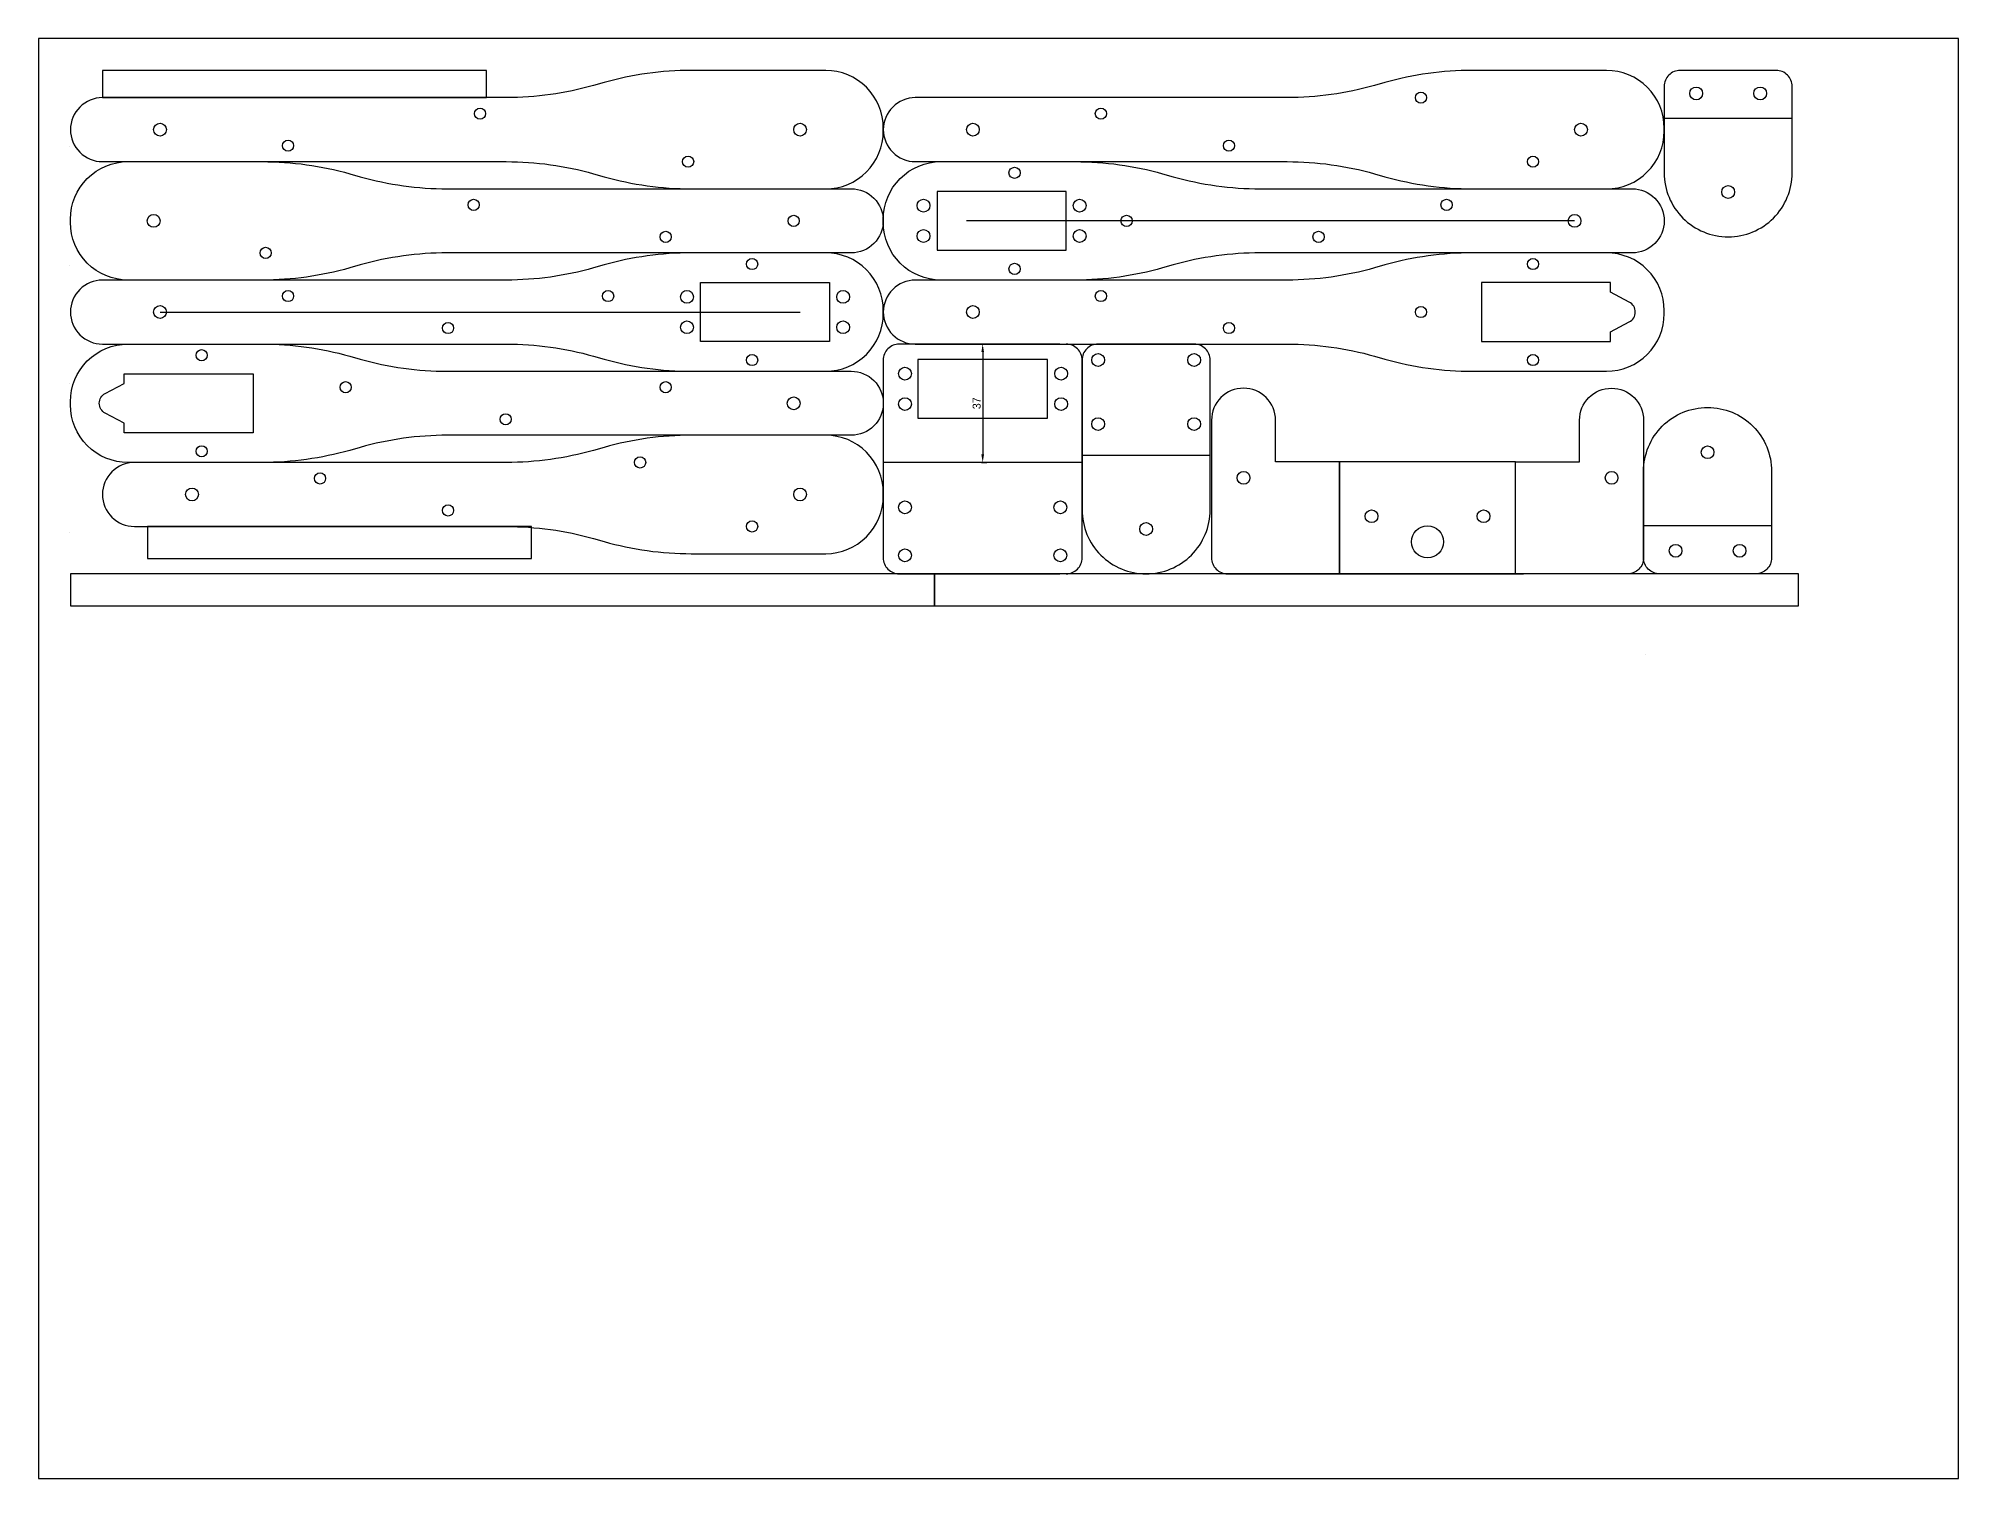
# Model space of a CAD drawing. Header units: millimetres. Extents: x 637 to 1929, y -423 to 37.
# Drawn here: x 1329 to 1929, y -413 to 37 of the extents above; entities that cross this region are included whole.
import ezdxf

# ---------------------------------------------------------------- set-up
doc = ezdxf.new("R2010")
doc.units = ezdxf.units.MM
for name, color, linetype in [('3 mm Holes', 211, 'Continuous'), ('4 mm Axis Holes', 230, 'Continuous'), ('4 mm Nut holes', 31, 'Continuous'), ('Conx', 41, 'Continuous'), ('OL', 151, 'Continuous'), ('Servo Holes', 230, 'Continuous')]:
    doc.layers.add(name, color=color, linetype=linetype)
doc.dimstyles.new('ISO-25', dxfattribs={"dimtxt": 2.5, "dimasz": 2.5, "dimexe": 1.25, "dimexo": 0.625, "dimtad": 1, "dimtxsty": 'Standard', "dimcen": 2.5, "dimadec": 0, "dimazin": 0, "dimtfac": 1, "dimtmove": 0, "dimatfit": 3, "dimfxl": 1, "dimarcsym": 0})

# ---------------------------------------------------------------- blocks, each defined once
blk = doc.blocks.new('*D11')
at = {"color": 0, "lineweight": -2, "transparency": 16777216}
for p, q in [((1623.52, -58.24), (1625.14, -58.24)), ((1623.89, -60.74), (1623.89, -92.74)), ((1623.52, -95.24), (1625.14, -95.24))]:
    blk.add_line(p, q, dxfattribs=at)
at = {"color": 0, "transparency": 16777216}
for points in [[(1623.48, -60.74), (1624.31, -60.74), (1623.89, -58.24)], [(1623.48, -92.74), (1624.31, -92.74), (1623.89, -95.24)]]:
    blk.add_solid(points, dxfattribs=at)
at = {"layer": 'Defpoints', "color": 0, "transparency": 16777216}
for p in [(1622.89, -58.24), (1622.89, -95.24), (1623.89, -95.24)]:
    blk.add_point(p, dxfattribs=at)
at = {"color": 0, "transparency": 16777216, "insert": (1622.02, -76.74), "char_height": 2.5, "attachment_point": 5, "rotation": 90}
blk.add_mtext('37', dxfattribs=at)

msp = doc.modelspace()

# ---------------------------------------------------------------- linework, layer by layer
msp.add_lwpolyline([(1328.84, -412.74), (1928.84, -412.74), (1928.84, 37.26), (1328.84, 37.26)], close=True)
at = {"layer": '3 mm Holes'}
for centre in [(1760.84, 18.76), (1466.84, 13.76), (1660.84, 13.76), (1406.84, 3.76), (1531.84, -1.24), (1700.84, 3.76), (1795.84, -1.24), (1633.84, -4.74), (1464.84, -14.74), (1564.84, -19.74), (1668.84, -19.74), (1768.84, -14.74), (1524.84, -24.74), (1728.84, -24.74), (1399.84, -29.74), (1551.84, -33.24), (1633.84, -34.74), (1795.84, -33.24), (1406.84, -43.24), (1506.84, -43.24), (1660.84, -43.24), (1760.84, -48.24), (1456.84, -53.24), (1700.84, -53.24), (1379.84, -61.74), (1551.84, -63.24), (1795.84, -63.24), (1424.84, -71.74), (1524.84, -71.74), (1474.84, -81.74), (1379.84, -91.74), (1516.84, -95.24), (1416.84, -100.24), (1456.84, -110.24), (1551.84, -115.24)]:
    msp.add_circle(centre, 1.75, dxfattribs=at)
at = {"layer": '4 mm Axis Holes'}
for centre in [(1366.84, 8.76), (1566.84, 8.76), (1620.84, 8.76), (1810.84, 8.76), (1856.84, -10.74), (1364.84, -19.74), (1808.84, -19.74), (1366.84, -48.24), (1620.84, -48.24), (1564.84, -76.74), (1850.4, -92.04), (1705.4, -100.04), (1820.4, -100.04), (1376.84, -105.24), (1566.84, -105.24), (1674.96, -116.04)]:
    msp.add_circle(centre, 2, dxfattribs=at)
at = {"layer": '4 mm Nut holes'}
for centre in [(1846.84, 20.06), (1866.84, 20.06), (1605.4, -14.99), (1654.18, -14.99), (1605.4, -24.49), (1654.18, -24.49), (1531.5, -43.49), (1580.28, -43.49), (1531.5, -52.99), (1580.28, -52.99), (1599.62, -67.49), (1648.4, -67.49), (1659.96, -63.24), (1689.96, -63.24), (1599.62, -76.99), (1648.4, -76.99), (1659.96, -83.24), (1689.96, -83.24), (1599.62, -109.24), (1648.16, -109.24), (1745.4, -112.04), (1780.4, -112.04), (1599.62, -124.24), (1648.16, -124.24), (1840.4, -122.83), (1860.4, -122.83)]:
    msp.add_circle(centre, 2, dxfattribs=at)
at = {"layer": 'Conx'}
for p, q in [((1876.84, 12.26), (1836.84, 12.26)), ((1808.84, -19.74), (1618.84, -19.74)), ((1366.84, -48.24), (1566.84, -48.24)), ((1654.96, -95.24), (1592.82, -95.24)), ((1694.96, -93.04), (1654.96, -93.04)), ((1870.4, -115.04), (1830.4, -115.04))]:
    msp.add_line(p, q, dxfattribs=at)
at = {"layer": 'OL'}
for p, q in [((1338.58, 3.34), (1338.58, 3.34)), ((1338.58, -33.66), (1338.58, -33.66)), ((1338.58, -70.66), (1338.58, -70.66)), ((1338.58, -117.22), (1338.58, -117.22)), ((1831.07, -155.28), (1831.07, -155.28))]:
    msp.add_line(p, q, dxfattribs=at)
for points in [[(1338.84, 8.76, 0.414214), (1348.84, -1.24), (1475.04, -1.24, -0.069134), (1502.3, -5.02), (1505.57, -5.95, 0.069134), (1532.83, -9.74), (1574.84, -9.74, 0.414214), (1592.84, 8.26), (1592.84, 9.26, 0.414214), (1574.84, 27.26), (1532.83, 27.26, 0.069134), (1505.57, 23.48), (1502.3, 22.55, -0.069134), (1475.04, 18.76), (1348.84, 18.76, 0.414214)], [(1592.84, 8.76, 0.414214), (1602.84, -1.24), (1719.04, -1.24, -0.069134), (1746.3, -5.02), (1749.57, -5.95, 0.069134), (1776.83, -9.74), (1818.84, -9.74, 0.414214), (1836.84, 8.26), (1836.84, 9.26, 0.414214), (1818.84, 27.26), (1776.83, 27.26, 0.069134), (1749.57, 23.48), (1746.3, 22.55, -0.069134), (1719.04, 18.76), (1602.84, 18.76, 0.414214)], [(1841.84, 27.26, 0.414214), (1836.84, 22.26), (1836.84, -4.74, 0.414214), (1856.84, -24.74), (1856.84, -24.74, 0.414214), (1876.84, -4.74), (1876.84, 22.26, 0.414214), (1871.84, 27.26)], [(1592.84, -19.74, -0.414214), (1582.84, -29.74), (1456.63, -29.74, 0.069134), (1429.37, -33.52), (1426.1, -34.45, -0.069134), (1398.84, -38.24), (1356.84, -38.24, -0.414214), (1338.84, -20.24), (1338.84, -19.24, -0.414214), (1356.84, -1.24), (1398.84, -1.24, -0.069134), (1426.1, -5.02), (1429.37, -5.95, 0.069134), (1456.63, -9.74), (1582.84, -9.74, -0.414214)], [(1836.84, -19.74, -0.414214), (1826.84, -29.74), (1710.63, -29.74, 0.069134), (1683.37, -33.52), (1680.1, -34.45, -0.069134), (1652.84, -38.24), (1610.84, -38.24, -0.414214), (1592.84, -20.24), (1592.84, -19.24, -0.414214), (1610.84, -1.24), (1652.84, -1.24, -0.069134), (1680.1, -5.02), (1683.37, -5.95, 0.069134), (1710.63, -9.74), (1826.84, -9.74, -0.414214)], [(1338.84, -48.24, 0.414214), (1348.84, -58.24), (1475.04, -58.24, -0.069134), (1502.3, -62.02), (1505.57, -62.95, 0.069134), (1532.83, -66.74), (1574.84, -66.74, 0.414214), (1592.84, -48.74), (1592.84, -47.74, 0.414214), (1574.84, -29.74), (1532.83, -29.74, 0.069134), (1505.57, -33.52), (1502.3, -34.45, -0.069134), (1475.04, -38.24), (1348.84, -38.24, 0.414214)], [(1592.84, -48.24, 0.414214), (1602.84, -58.24), (1719.04, -58.24, -0.069134), (1746.3, -62.02), (1749.57, -62.95, 0.069134), (1776.83, -66.74), (1818.84, -66.74, 0.414214), (1836.84, -48.74), (1836.84, -47.74, 0.414214), (1818.84, -29.74), (1776.83, -29.74, 0.069134), (1749.57, -33.52), (1746.3, -34.45, -0.069134), (1719.04, -38.24), (1602.84, -38.24, 0.414214)], [(1592.84, -76.74, -0.414214), (1582.84, -86.74), (1456.63, -86.74, 0.069134), (1429.37, -90.52), (1426.1, -91.45, -0.069134), (1398.84, -95.24), (1356.84, -95.24, -0.414214), (1338.84, -77.24), (1338.84, -76.24, -0.414214), (1356.84, -58.24), (1398.84, -58.24, -0.069134), (1426.1, -62.02), (1429.37, -62.95, 0.069134), (1456.63, -66.74), (1582.84, -66.74, -0.414214)], [(1689.96, -58.24), (1659.96, -58.24, 0.414214), (1654.96, -63.24), (1654.96, -110.04, 0.414214), (1674.96, -130.04), (1674.96, -130.04, 0.414214), (1694.96, -110.04), (1694.96, -63.24, 0.414214)], [(1705.4, -72.04, 0.414214), (1695.4, -82.04), (1695.4, -125.04, 0.414214), (1700.4, -130.04), (1735.4, -130.04), (1735.4, -95.04), (1715.4, -95.04), (1715.4, -82.04, 0.414214)], [(1810.4, -82.04, -0.414214), (1820.4, -72.04, -0.414214), (1830.4, -82.04), (1830.4, -125.04, -0.414214), (1825.4, -130.04), (1790.4, -130.04), (1790.4, -95.04), (1810.4, -95.04)], [(1835.4, -130.04, -0.414214), (1830.4, -125.04), (1830.4, -98.04, -0.414214), (1850.4, -78.04), (1850.4, -78.04, -0.414214), (1870.4, -98.04), (1870.4, -125.04, -0.414214), (1865.4, -130.04)], [(1348.84, -105.24, 0.414214), (1358.84, -115.24), (1475.04, -115.24, -0.069134), (1502.3, -119.02), (1505.57, -119.95, 0.069134), (1532.83, -123.74), (1574.84, -123.74, 0.414214), (1592.84, -105.74), (1592.84, -104.74, 0.414214), (1574.84, -86.74), (1532.83, -86.74, 0.069134), (1505.57, -90.52), (1502.3, -91.45, -0.069134), (1475.04, -95.24), (1358.84, -95.24, 0.414214)]]:
    msp.add_lwpolyline(points, format="xyb", close=True, dxfattribs=at)
for points in [[(1348.84, 18.76), (1468.84, 18.76), (1468.84, 27.26), (1348.84, 27.26)], [(1792.9, -130.04), (1790.4, -130.04), (1790.4, -95.04), (1735.4, -95.04), (1735.4, -130.04), (1782.9, -130.04)], [(1362.93, -125.24), (1482.93, -125.24), (1482.93, -115.24), (1362.93, -115.24)], [(1338.84, -140.04), (1608.84, -140.04), (1608.84, -130.04), (1338.84, -130.04)], [(1608.84, -140.04), (1878.84, -140.04), (1878.84, -130.04), (1608.84, -130.04)]]:
    msp.add_lwpolyline(points, close=True, dxfattribs=at)
for points in [[(1647.96, -58.24), (1597.82, -58.24, 0.414214), (1592.82, -63.24), (1592.82, -91.24), (1592.82, -125.04, 0.414214), (1597.82, -130.04), (1647.96, -130.04)], [(1649.96, -130.04, 0.414214), (1654.96, -125.04), (1654.96, -91.24), (1654.96, -63.24, 0.414214), (1649.96, -58.24)]]:
    msp.add_lwpolyline(points, format="xyb", dxfattribs=at)
at = {"layer": 'Servo Holes'}
for points in [[(1649.94, -10.54), (1609.64, -10.54), (1609.64, -28.94), (1649.94, -28.94)], [(1535.74, -39.04), (1576.04, -39.04), (1576.04, -57.44), (1535.74, -57.44)], [(1603.62, -81.44), (1644.16, -81.44), (1644.16, -63.04), (1603.62, -63.04)]]:
    msp.add_lwpolyline(points, close=True, dxfattribs=at)
for points in [[(1820.04, -42.04), (1820.04, -39.04), (1779.74, -39.04), (1779.74, -57.44), (1820.04, -57.44), (1820.04, -54.44), (1825.94, -51.33, 0.604209), (1825.94, -45.14)], [(1355.64, -70.54), (1355.64, -67.54), (1395.94, -67.54), (1395.94, -85.94), (1355.64, -85.94), (1355.64, -82.94), (1349.73, -79.83, -0.604209), (1349.73, -73.64)]]:
    msp.add_lwpolyline(points, format="xyb", close=True, dxfattribs=at)
msp.add_circle((1762.9, -120.04), 5, dxfattribs=at)

# ---------------------------------------------------------------- dimensions: what is measured, and where the dimension line sits
dim = msp.add_linear_dim(base=(1623.89, -95.24), p1=(1622.89, -58.24), p2=(1622.89, -95.24), angle=90, dimstyle='ISO-25', override={"dimdec": 1, "dimtdec": 1, "dimfrac": 2})
dim.commit()
dim.dimension.update_dxf_attribs({"geometry": '*D11', "text_midpoint": (1622.02, -76.74)})

doc.saveas('drawing.dxf')
